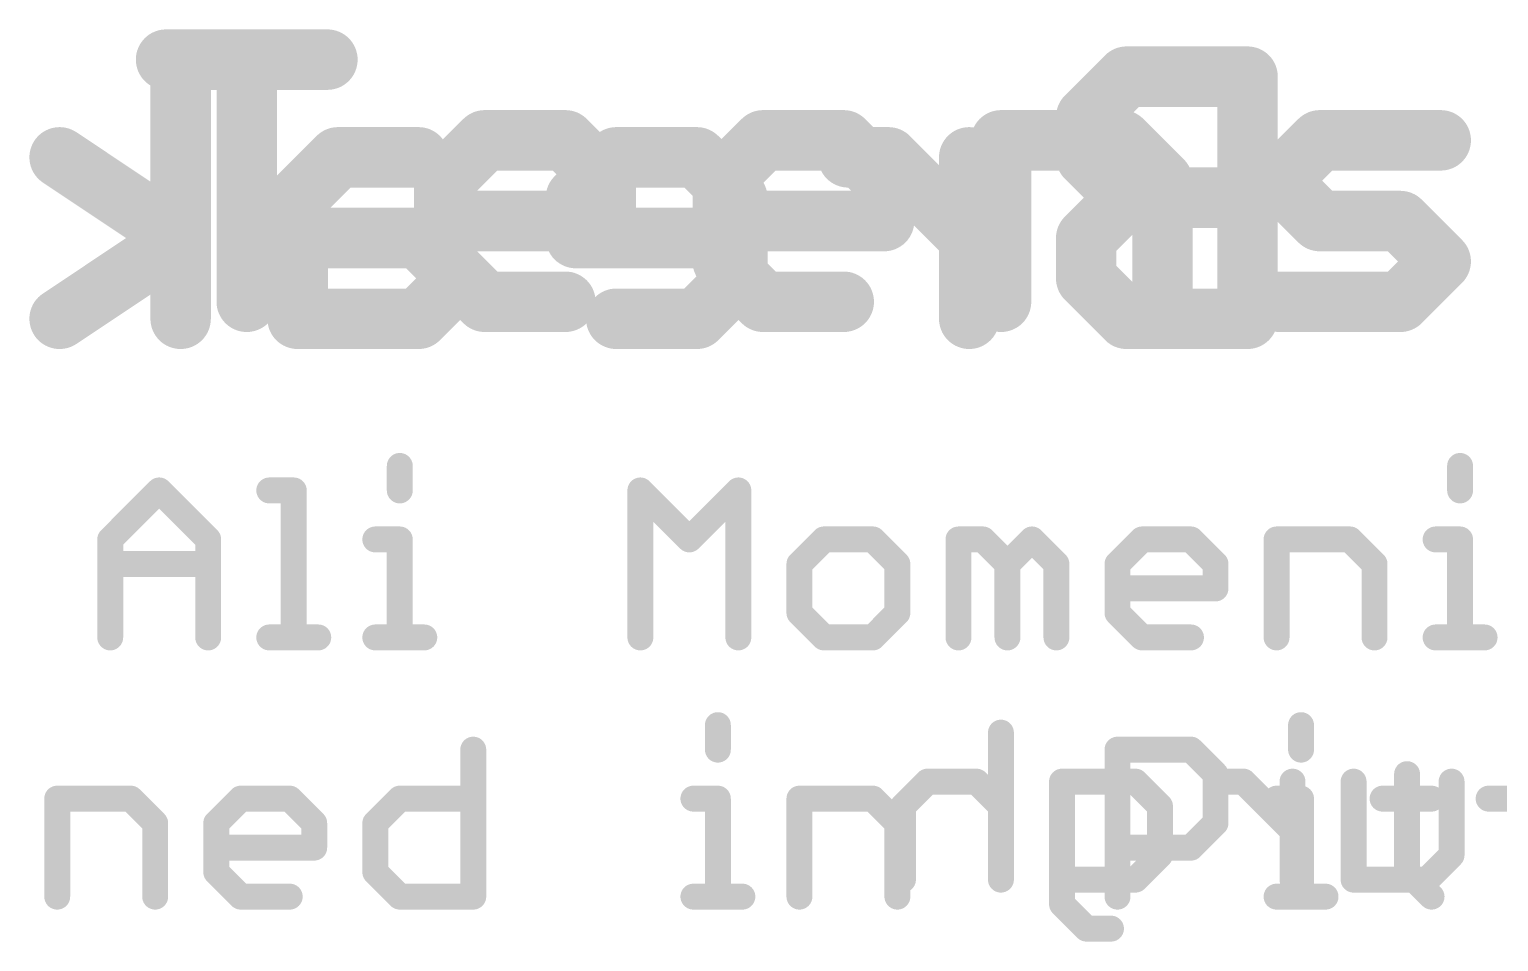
# Model space of a CAD drawing. Extents: x 0 to 100, y 1 to 103.
# Drawn here: x 38.18 to 46.82, y 6.41 to 11.77 of the extents above; entities that cross this region are included whole.
import ezdxf

# ---------------------------------------------------------------- set-up
doc = ezdxf.new("R2010")
doc.units = 0
doc.layers.add('21', color=253, linetype='CONTINUOUS')
doc.layers.add('22', color=253, linetype='CONTINUOUS')

msp = doc.modelspace()

# ---------------------------------------------------------------- linework, layer by layer
at = {"layer": '21'}
for points, const_width in [([(38.9863, 11.5964), (39.9353, 11.5964)], 0.3556), ([(39.4608, 10.1728), (39.4608, 11.5964)], 0.3556), ([(40.6234, 10.8846), (40.8607, 11.1219)], 0.3556), ([(40.8607, 11.1219), (41.3352, 11.1219)], 0.3556), ([(41.3352, 11.1219), (41.5725, 10.8846)], 0.3556), ([(42.2606, 10.8846), (42.4978, 11.1219)], 0.3556), ([(42.4978, 11.1219), (42.9724, 11.1219)], 0.3556), ([(42.9724, 11.1219), (43.2097, 10.8846)], 0.3556), ([(43.8977, 10.1728), (43.8977, 11.1219)], 0.3556), ([(43.8977, 11.1219), (44.6095, 11.1219)], 0.3556), ([(44.6095, 11.1219), (44.8468, 10.8846)], 0.3556), ([(45.5349, 10.8846), (45.7722, 11.1219)], 0.3556), ([(45.7722, 11.1219), (46.484, 11.1219)], 0.3556), ([(40.6234, 10.4101), (40.6234, 10.8846)], 0.3556), ([(41.5725, 10.8846), (41.5725, 10.6473)], 0.3556), ([(42.2606, 10.4101), (42.2606, 10.8846)], 0.3556), ([(43.2097, 10.8846), (43.2097, 10.6473)], 0.3556), ([(44.8468, 10.8846), (44.8468, 10.1728)], 0.3556), ([(45.7722, 10.6473), (45.5349, 10.8846)], 0.3556), ([(41.5725, 10.6473), (40.6234, 10.6473)], 0.3556), ([(43.2097, 10.6473), (42.2606, 10.6473)], 0.3556), ([(46.2467, 10.6473), (45.7722, 10.6473)], 0.3556), ([(46.484, 10.4101), (46.2467, 10.6473)], 0.3556), ([(40.8607, 10.1728), (40.6234, 10.4101)], 0.3556), ([(42.4978, 10.1728), (42.2606, 10.4101)], 0.3556), ([(46.2467, 10.1728), (46.484, 10.4101)], 0.3556), ([(41.3352, 10.1728), (40.8607, 10.1728)], 0.3556), ([(42.9724, 10.1728), (42.4978, 10.1728)], 0.3556), ([(45.5349, 10.1728), (46.2467, 10.1728)], 0.3556), ([(40.361, 9.2076), (40.361, 9.0635)], 0.1524), ([(46.5978, 9.2076), (46.5978, 9.0635)], 0.1524), ([(38.6578, 8.7754), (38.9459, 9.0635)], 0.1524), ([(38.9459, 9.0635), (39.234, 8.7754)], 0.1524), ([(39.5933, 9.0635), (39.7374, 9.0635)], 0.1524), ([(39.7374, 9.0635), (39.7374, 8.1992)], 0.1524), ([(41.7762, 8.1992), (41.7762, 9.0635)], 0.1524), ([(41.7762, 9.0635), (42.0643, 8.7754)], 0.1524), ([(42.0643, 8.7754), (42.3524, 9.0635)], 0.1524), ([(42.3524, 9.0635), (42.3524, 8.1992)], 0.1524), ([(38.6578, 8.1992), (38.6578, 8.7754)], 0.1524), ([(39.234, 8.7754), (39.234, 8.1992)], 0.1524), ([(40.217, 8.7754), (40.361, 8.7754)], 0.1524), ([(40.361, 8.7754), (40.361, 8.1992)], 0.1524), ([(42.8558, 8.7754), (42.7117, 8.6314)], 0.1524), ([(43.1439, 8.7754), (42.8558, 8.7754)], 0.1524), ([(43.2879, 8.6314), (43.1439, 8.7754)], 0.1524), ([(43.6472, 8.1992), (43.6472, 8.7754)], 0.1524), ([(43.6472, 8.7754), (43.7913, 8.7754)], 0.1524), ([(43.7913, 8.7754), (43.9353, 8.6314)], 0.1524), ([(43.9353, 8.6314), (44.0794, 8.7754)], 0.1524), ([(44.0794, 8.7754), (44.2234, 8.6314)], 0.1524), ([(44.5827, 8.6314), (44.7268, 8.7754)], 0.1524), ([(44.7268, 8.7754), (45.0149, 8.7754)], 0.1524), ([(45.0149, 8.7754), (45.159, 8.6314)], 0.1524), ([(45.5183, 8.1992), (45.5183, 8.7754)], 0.1524), ([(45.5183, 8.7754), (45.9504, 8.7754)], 0.1524), ([(45.9504, 8.7754), (46.0945, 8.6314)], 0.1524), ([(46.4538, 8.7754), (46.5978, 8.7754)], 0.1524), ([(46.5978, 8.7754), (46.5978, 8.1992)], 0.1524), ([(38.6578, 8.6314), (39.234, 8.6314)], 0.1524), ([(42.7117, 8.6314), (42.7117, 8.3433)], 0.1524), ([(43.2879, 8.3433), (43.2879, 8.6314)], 0.1524), ([(43.9353, 8.6314), (43.9353, 8.1992)], 0.1524), ([(44.2234, 8.6314), (44.2234, 8.1992)], 0.1524), ([(44.5827, 8.3433), (44.5827, 8.6314)], 0.1524), ([(45.159, 8.6314), (45.159, 8.4873)], 0.1524), ([(46.0945, 8.6314), (46.0945, 8.1992)], 0.1524), ([(45.159, 8.4873), (44.5827, 8.4873)], 0.1524), ([(42.7117, 8.3433), (42.8558, 8.1992)], 0.1524), ([(43.1439, 8.1992), (43.2879, 8.3433)], 0.1524), ([(44.7268, 8.1992), (44.5827, 8.3433)], 0.1524), ([(39.5933, 8.1992), (39.8814, 8.1992)], 0.1524), ([(40.217, 8.1992), (40.5051, 8.1992)], 0.1524), ([(42.8558, 8.1992), (43.1439, 8.1992)], 0.1524), ([(45.0149, 8.1992), (44.7268, 8.1992)], 0.1524), ([(46.4538, 8.1992), (46.7419, 8.1992)], 0.1524), ([(42.2321, 7.6836), (42.2321, 7.5395)], 0.1524), ([(45.6623, 7.6836), (45.6623, 7.5395)], 0.1524), ([(40.7932, 7.5395), (40.7932, 6.6752)], 0.1524), ([(44.5827, 6.6752), (44.5827, 7.5395)], 0.1524), ([(44.5827, 7.5395), (45.0149, 7.5395)], 0.1524), ([(45.0149, 7.5395), (45.159, 7.3955)], 0.1524), ([(45.159, 7.3955), (45.159, 7.1074)], 0.1524), ([(46.286, 7.3955), (46.286, 6.8193)], 0.1524), ([(38.346, 6.6752), (38.346, 7.2514)], 0.1524), ([(38.346, 7.2514), (38.7781, 7.2514)], 0.1524), ([(38.7781, 7.2514), (38.9222, 7.1074)], 0.1524), ([(39.2815, 7.1074), (39.4255, 7.2514)], 0.1524), ([(39.4255, 7.2514), (39.7136, 7.2514)], 0.1524), ([(39.7136, 7.2514), (39.8577, 7.1074)], 0.1524), ([(40.217, 7.1074), (40.361, 7.2514)], 0.1524), ([(40.361, 7.2514), (40.7932, 7.2514)], 0.1524), ([(42.088, 7.2514), (42.2321, 7.2514)], 0.1524), ([(42.2321, 7.2514), (42.2321, 6.6752)], 0.1524), ([(42.7117, 6.6752), (42.7117, 7.2514)], 0.1524), ([(42.7117, 7.2514), (43.1439, 7.2514)], 0.1524), ([(43.1439, 7.2514), (43.2879, 7.1074)], 0.1524), ([(45.5183, 7.2514), (45.6623, 7.2514)], 0.1524), ([(45.6623, 7.2514), (45.6623, 6.6752)], 0.1524), ([(46.1419, 7.2514), (46.4301, 7.2514)], 0.1524), ([(46.7656, 7.2514), (47.0537, 7.2514)], 0.1524), ([(38.9222, 7.1074), (38.9222, 6.6752)], 0.1524), ([(39.2815, 6.8193), (39.2815, 7.1074)], 0.1524), ([(39.8577, 7.1074), (39.8577, 6.9633)], 0.1524), ([(40.217, 6.8193), (40.217, 7.1074)], 0.1524), ([(43.2879, 7.1074), (43.2879, 6.6752)], 0.1524), ([(45.159, 7.1074), (45.0149, 6.9633)], 0.1524), ([(39.8577, 6.9633), (39.2815, 6.9633)], 0.1524), ([(45.0149, 6.9633), (44.5827, 6.9633)], 0.1524), ([(39.4255, 6.6752), (39.2815, 6.8193)], 0.1524), ([(40.361, 6.6752), (40.217, 6.8193)], 0.1524), ([(46.286, 6.8193), (46.4301, 6.6752)], 0.1524), ([(39.7136, 6.6752), (39.4255, 6.6752)], 0.1524), ([(40.7932, 6.6752), (40.361, 6.6752)], 0.1524), ([(42.088, 6.6752), (42.3761, 6.6752)], 0.1524), ([(45.5183, 6.6752), (45.8064, 6.6752)], 0.1524)]:
    msp.add_lwpolyline(points, dxfattribs=dict(at, const_width=const_width))
for points, const_width in [([(38.9863, 11.6853, 1), (38.9863, 11.5075)], 0.1778), ([(39.5497, 11.5964, 1), (39.3719, 11.5964)], 0.1778), ([(39.9353, 11.5075, 1), (39.9353, 11.6853)], 0.1778), ([(40.8607, 11.2108, 1), (40.8607, 11.033)], 0.1778), ([(40.9236, 11.059, 1), (40.7978, 11.1847)], 0.1778), ([(41.3981, 11.1847, 1), (41.2724, 11.059)], 0.1778), ([(41.3352, 11.033, 1), (41.3352, 11.2108)], 0.1778), ([(42.4978, 11.2108, 1), (42.4978, 11.033)], 0.1778), ([(42.5607, 11.059, 1), (42.435, 11.1847)], 0.1778), ([(43.0352, 11.1847, 1), (42.9095, 11.059)], 0.1778), ([(42.9724, 11.033, 1), (42.9724, 11.2108)], 0.1778), ([(43.9866, 11.1219, 1), (43.8088, 11.1219)], 0.1778), ([(43.8977, 11.2108, 1), (43.8977, 11.033)], 0.1778), ([(44.6724, 11.1847, 1), (44.5467, 11.059)], 0.1778), ([(44.6095, 11.033, 1), (44.6095, 11.2108)], 0.1778), ([(45.7722, 11.2108, 1), (45.7722, 11.033)], 0.1778), ([(45.835, 11.059, 1), (45.7093, 11.1847)], 0.1778), ([(46.484, 11.033, 1), (46.484, 11.2108)], 0.1778), ([(40.7123, 10.8846, 1), (40.5345, 10.8846)], 0.1778), ([(41.6614, 10.8846, 1), (41.4836, 10.8846)], 0.1778), ([(42.3495, 10.8846, 1), (42.1717, 10.8846)], 0.1778), ([(43.2986, 10.8846, 1), (43.1208, 10.8846)], 0.1778), ([(44.9357, 10.8846, 1), (44.7579, 10.8846)], 0.1778), ([(45.5978, 10.9475, 1), (45.472, 10.8217)], 0.1778), ([(40.5606, 10.9475, 1), (40.6863, 10.8217)], 0.1778), ([(41.5096, 10.8217, 1), (41.6354, 10.9475)], 0.1778), ([(42.1977, 10.9475, 1), (42.3234, 10.8217)], 0.1778), ([(43.1468, 10.8217, 1), (43.2725, 10.9475)], 0.1778), ([(44.784, 10.8217, 1), (44.9097, 10.9475)], 0.1778), ([(45.472, 10.9475, 1), (45.5978, 10.8217)], 0.1778), ([(40.6234, 10.7362, 1), (40.6234, 10.5584)], 0.1778), ([(41.5725, 10.5584, 1), (41.5725, 10.7362)], 0.1778), ([(42.2606, 10.7362, 1), (42.2606, 10.5584)], 0.1778), ([(43.2097, 10.5584, 1), (43.2097, 10.7362)], 0.1778), ([(45.7722, 10.7362, 1), (45.7722, 10.5584)], 0.1778), ([(46.3096, 10.7102, 1), (46.1838, 10.5845)], 0.1778), ([(46.2467, 10.5584, 1), (46.2467, 10.7362)], 0.1778), ([(41.4836, 10.6473, 1), (41.6614, 10.6473)], 0.1778), ([(43.1208, 10.6473, 1), (43.2986, 10.6473)], 0.1778), ([(45.7093, 10.5845, 1), (45.835, 10.7102)], 0.1778), ([(40.6863, 10.4729, 1), (40.5606, 10.3472)], 0.1778), ([(42.3234, 10.4729, 1), (42.1977, 10.3472)], 0.1778), ([(46.5468, 10.3472, 1), (46.4211, 10.4729)], 0.1778), ([(46.4211, 10.3472, 1), (46.5468, 10.4729)], 0.1778), ([(40.5345, 10.4101, 1), (40.7123, 10.4101)], 0.1778), ([(42.1717, 10.4101, 1), (42.3495, 10.4101)], 0.1778), ([(40.8607, 10.2617, 1), (40.8607, 10.0839)], 0.1778), ([(40.7978, 10.1099, 1), (40.9236, 10.2357)], 0.1778), ([(41.3352, 10.0839, 1), (41.3352, 10.2617)], 0.1778), ([(42.4978, 10.2617, 1), (42.4978, 10.0839)], 0.1778), ([(42.435, 10.1099, 1), (42.5607, 10.2357)], 0.1778), ([(42.9724, 10.0839, 1), (42.9724, 10.2617)], 0.1778), ([(45.5349, 10.2617, 1), (45.5349, 10.0839)], 0.1778), ([(46.1838, 10.2357, 1), (46.3096, 10.1099)], 0.1778), ([(46.2467, 10.0839, 1), (46.2467, 10.2617)], 0.1778), ([(39.3719, 10.1728, 1), (39.5497, 10.1728)], 0.1778), ([(43.8088, 10.1728, 1), (43.9866, 10.1728)], 0.1778), ([(44.7579, 10.1728, 1), (44.9357, 10.1728)], 0.1778), ([(40.3991, 9.2076, 1), (40.3229, 9.2076)], 0.0762), ([(46.6359, 9.2076, 1), (46.5597, 9.2076)], 0.0762), ([(38.9728, 9.0905, 1), (38.919, 9.0366)], 0.0762), ([(38.9728, 9.0366, 1), (38.919, 9.0905)], 0.0762), ([(39.5933, 9.1016, 1), (39.5933, 9.0254)], 0.0762), ([(39.7755, 9.0635, 1), (39.6993, 9.0635)], 0.0762), ([(39.7374, 9.0254, 1), (39.7374, 9.1016)], 0.0762), ([(40.3229, 9.0635, 1), (40.3991, 9.0635)], 0.0762), ([(41.8031, 9.0905, 1), (41.7492, 9.0366)], 0.0762), ([(41.8143, 9.0635, 1), (41.7381, 9.0635)], 0.0762), ([(42.3905, 9.0635, 1), (42.3143, 9.0635)], 0.0762), ([(42.3794, 9.0366, 1), (42.3255, 9.0905)], 0.0762), ([(46.5597, 9.0635, 1), (46.6359, 9.0635)], 0.0762), ([(38.6959, 8.7754, 1), (38.6197, 8.7754)], 0.0762), ([(38.6309, 8.8024, 1), (38.6847, 8.7485)], 0.0762), ([(39.2721, 8.7754, 1), (39.1959, 8.7754)], 0.0762), ([(39.2071, 8.7485, 1), (39.261, 8.8024)], 0.0762), ([(40.217, 8.8135, 1), (40.217, 8.7373)], 0.0762), ([(40.3991, 8.7754, 1), (40.3229, 8.7754)], 0.0762), ([(40.361, 8.7373, 1), (40.361, 8.8135)], 0.0762), ([(42.0374, 8.8024, 1), (42.0912, 8.7485)], 0.0762), ([(42.0374, 8.7485, 1), (42.0912, 8.8024)], 0.0762), ([(42.8558, 8.8135, 1), (42.8558, 8.7373)], 0.0762), ([(42.8827, 8.7485, 1), (42.8288, 8.8024)], 0.0762), ([(43.1708, 8.8024, 1), (43.1169, 8.7485)], 0.0762), ([(43.1439, 8.7373, 1), (43.1439, 8.8135)], 0.0762), ([(43.6853, 8.7754, 1), (43.6091, 8.7754)], 0.0762), ([(43.6472, 8.8135, 1), (43.6472, 8.7373)], 0.0762), ([(43.8182, 8.8024, 1), (43.7643, 8.7485)], 0.0762), ([(43.7913, 8.7373, 1), (43.7913, 8.8135)], 0.0762), ([(44.1063, 8.8024, 1), (44.0525, 8.7485)], 0.0762), ([(44.1063, 8.7485, 1), (44.0525, 8.8024)], 0.0762), ([(44.7268, 8.8135, 1), (44.7268, 8.7373)], 0.0762), ([(44.7537, 8.7485, 1), (44.6999, 8.8024)], 0.0762), ([(45.0419, 8.8024, 1), (44.988, 8.7485)], 0.0762), ([(45.0149, 8.7373, 1), (45.0149, 8.8135)], 0.0762), ([(45.5564, 8.7754, 1), (45.4802, 8.7754)], 0.0762), ([(45.5183, 8.8135, 1), (45.5183, 8.7373)], 0.0762), ([(45.9774, 8.8024, 1), (45.9235, 8.7485)], 0.0762), ([(45.9504, 8.7373, 1), (45.9504, 8.8135)], 0.0762), ([(46.4538, 8.8135, 1), (46.4538, 8.7373)], 0.0762), ([(46.6359, 8.7754, 1), (46.5597, 8.7754)], 0.0762), ([(46.5978, 8.7373, 1), (46.5978, 8.8135)], 0.0762), ([(38.6578, 8.6695, 1), (38.6578, 8.5933)], 0.0762), ([(39.234, 8.5933, 1), (39.234, 8.6695)], 0.0762), ([(42.7498, 8.6314, 1), (42.6736, 8.6314)], 0.0762), ([(42.6848, 8.6583, 1), (42.7386, 8.6044)], 0.0762), ([(43.326, 8.6314, 1), (43.2498, 8.6314)], 0.0762), ([(43.261, 8.6044, 1), (43.3149, 8.6583)], 0.0762), ([(43.9734, 8.6314, 1), (43.8972, 8.6314)], 0.0762), ([(43.9084, 8.6583, 1), (43.9623, 8.6044)], 0.0762), ([(43.9084, 8.6044, 1), (43.9623, 8.6583)], 0.0762), ([(44.2615, 8.6314, 1), (44.1853, 8.6314)], 0.0762), ([(44.1965, 8.6044, 1), (44.2504, 8.6583)], 0.0762), ([(44.6208, 8.6314, 1), (44.5446, 8.6314)], 0.0762), ([(44.5558, 8.6583, 1), (44.6097, 8.6044)], 0.0762), ([(45.1971, 8.6314, 1), (45.1209, 8.6314)], 0.0762), ([(45.132, 8.6044, 1), (45.1859, 8.6583)], 0.0762), ([(46.1326, 8.6314, 1), (46.0564, 8.6314)], 0.0762), ([(46.0675, 8.6044, 1), (46.1214, 8.6583)], 0.0762), ([(44.5827, 8.5254, 1), (44.5827, 8.4492)], 0.0762), ([(45.159, 8.4492, 1), (45.159, 8.5254)], 0.0762), ([(45.1209, 8.4873, 1), (45.1971, 8.4873)], 0.0762), ([(42.7386, 8.3702, 1), (42.6848, 8.3163)], 0.0762), ([(43.3149, 8.3163, 1), (43.261, 8.3702)], 0.0762), ([(44.6097, 8.3702, 1), (44.5558, 8.3163)], 0.0762), ([(42.6736, 8.3433, 1), (42.7498, 8.3433)], 0.0762), ([(43.2498, 8.3433, 1), (43.326, 8.3433)], 0.0762), ([(44.5446, 8.3433, 1), (44.6208, 8.3433)], 0.0762), ([(38.6197, 8.1992, 1), (38.6959, 8.1992)], 0.0762), ([(39.1959, 8.1992, 1), (39.2721, 8.1992)], 0.0762), ([(39.5933, 8.2373, 1), (39.5933, 8.1611)], 0.0762), ([(39.6993, 8.1992, 1), (39.7755, 8.1992)], 0.0762), ([(39.8814, 8.1611, 1), (39.8814, 8.2373)], 0.0762), ([(40.217, 8.2373, 1), (40.217, 8.1611)], 0.0762), ([(40.3229, 8.1992, 1), (40.3991, 8.1992)], 0.0762), ([(40.5051, 8.1611, 1), (40.5051, 8.2373)], 0.0762), ([(41.7381, 8.1992, 1), (41.8143, 8.1992)], 0.0762), ([(42.3143, 8.1992, 1), (42.3905, 8.1992)], 0.0762), ([(42.8558, 8.2373, 1), (42.8558, 8.1611)], 0.0762), ([(42.8288, 8.1723, 1), (42.8827, 8.2261)], 0.0762), ([(43.1169, 8.2261, 1), (43.1708, 8.1723)], 0.0762), ([(43.1439, 8.1611, 1), (43.1439, 8.2373)], 0.0762), ([(43.6091, 8.1992, 1), (43.6853, 8.1992)], 0.0762), ([(43.8972, 8.1992, 1), (43.9734, 8.1992)], 0.0762), ([(44.1853, 8.1992, 1), (44.2615, 8.1992)], 0.0762), ([(44.7268, 8.2373, 1), (44.7268, 8.1611)], 0.0762), ([(44.6999, 8.1723, 1), (44.7537, 8.2261)], 0.0762), ([(45.0149, 8.1611, 1), (45.0149, 8.2373)], 0.0762), ([(45.4802, 8.1992, 1), (45.5564, 8.1992)], 0.0762), ([(46.0564, 8.1992, 1), (46.1326, 8.1992)], 0.0762), ([(46.4538, 8.2373, 1), (46.4538, 8.1611)], 0.0762), ([(46.5597, 8.1992, 1), (46.6359, 8.1992)], 0.0762), ([(46.7419, 8.1611, 1), (46.7419, 8.2373)], 0.0762), ([(42.2702, 7.6836, 1), (42.194, 7.6836)], 0.0762), ([(45.7004, 7.6836, 1), (45.6242, 7.6836)], 0.0762), ([(40.8313, 7.5395, 1), (40.7551, 7.5395)], 0.0762), ([(44.6208, 7.5395, 1), (44.5446, 7.5395)], 0.0762), ([(44.5827, 7.5776, 1), (44.5827, 7.5014)], 0.0762), ([(45.0419, 7.5665, 1), (44.988, 7.5126)], 0.0762), ([(45.0149, 7.5014, 1), (45.0149, 7.5776)], 0.0762), ([(42.194, 7.5395, 1), (42.2702, 7.5395)], 0.0762), ([(45.6242, 7.5395, 1), (45.7004, 7.5395)], 0.0762), ([(45.1971, 7.3955, 1), (45.1209, 7.3955)], 0.0762), ([(45.132, 7.3685, 1), (45.1859, 7.4224)], 0.0762), ([(46.3241, 7.3955, 1), (46.2479, 7.3955)], 0.0762), ([(38.3841, 7.2514, 1), (38.3079, 7.2514)], 0.0762), ([(38.346, 7.2895, 1), (38.346, 7.2133)], 0.0762), ([(38.8051, 7.2784, 1), (38.7512, 7.2245)], 0.0762), ([(38.7781, 7.2133, 1), (38.7781, 7.2895)], 0.0762), ([(39.4255, 7.2895, 1), (39.4255, 7.2133)], 0.0762), ([(39.4525, 7.2245, 1), (39.3986, 7.2784)], 0.0762), ([(39.7406, 7.2784, 1), (39.6867, 7.2245)], 0.0762), ([(39.7136, 7.2133, 1), (39.7136, 7.2895)], 0.0762), ([(40.361, 7.2895, 1), (40.361, 7.2133)], 0.0762), ([(40.388, 7.2245, 1), (40.3341, 7.2784)], 0.0762), ([(40.7932, 7.2133, 1), (40.7932, 7.2895)], 0.0762), ([(42.088, 7.2895, 1), (42.088, 7.2133)], 0.0762), ([(42.2702, 7.2514, 1), (42.194, 7.2514)], 0.0762), ([(42.2321, 7.2133, 1), (42.2321, 7.2895)], 0.0762), ([(42.7498, 7.2514, 1), (42.6736, 7.2514)], 0.0762), ([(42.7117, 7.2895, 1), (42.7117, 7.2133)], 0.0762), ([(43.1708, 7.2784, 1), (43.1169, 7.2245)], 0.0762), ([(43.1439, 7.2133, 1), (43.1439, 7.2895)], 0.0762), ([(45.5183, 7.2895, 1), (45.5183, 7.2133)], 0.0762), ([(45.7004, 7.2514, 1), (45.6242, 7.2514)], 0.0762), ([(45.6623, 7.2133, 1), (45.6623, 7.2895)], 0.0762), ([(46.1419, 7.2895, 1), (46.1419, 7.2133)], 0.0762), ([(46.4301, 7.2133, 1), (46.4301, 7.2895)], 0.0762), ([(46.7656, 7.2895, 1), (46.7656, 7.2133)], 0.0762), ([(38.9603, 7.1074, 1), (38.8841, 7.1074)], 0.0762), ([(39.3196, 7.1074, 1), (39.2434, 7.1074)], 0.0762), ([(39.8958, 7.1074, 1), (39.8196, 7.1074)], 0.0762), ([(40.2551, 7.1074, 1), (40.1789, 7.1074)], 0.0762), ([(43.326, 7.1074, 1), (43.2498, 7.1074)], 0.0762), ([(45.1859, 7.0804, 1), (45.132, 7.1343)], 0.0762), ([(38.8952, 7.0804, 1), (38.9491, 7.1343)], 0.0762), ([(39.2545, 7.1343, 1), (39.3084, 7.0804)], 0.0762), ([(39.8308, 7.0804, 1), (39.8846, 7.1343)], 0.0762), ([(40.19, 7.1343, 1), (40.2439, 7.0804)], 0.0762), ([(43.261, 7.0804, 1), (43.3149, 7.1343)], 0.0762), ([(45.1209, 7.1074, 1), (45.1971, 7.1074)], 0.0762), ([(39.2815, 7.0014, 1), (39.2815, 6.9252)], 0.0762), ([(39.8196, 6.9633, 1), (39.8958, 6.9633)], 0.0762), ([(39.8577, 6.9252, 1), (39.8577, 7.0014)], 0.0762), ([(44.5827, 7.0014, 1), (44.5827, 6.9252)], 0.0762), ([(44.988, 6.9903, 1), (45.0419, 6.9364)], 0.0762), ([(45.0149, 6.9252, 1), (45.0149, 7.0014)], 0.0762), ([(39.3084, 6.8462, 1), (39.2545, 6.7923)], 0.0762), ([(39.2434, 6.8193, 1), (39.3196, 6.8193)], 0.0762), ([(40.2439, 6.8462, 1), (40.19, 6.7923)], 0.0762), ([(40.1789, 6.8193, 1), (40.2551, 6.8193)], 0.0762), ([(46.3129, 6.8462, 1), (46.2591, 6.7923)], 0.0762), ([(46.2479, 6.8193, 1), (46.3241, 6.8193)], 0.0762), ([(39.4255, 6.7133, 1), (39.4255, 6.6371)], 0.0762), ([(39.7136, 6.6371, 1), (39.7136, 6.7133)], 0.0762), ([(40.361, 6.7133, 1), (40.361, 6.6371)], 0.0762), ([(40.7932, 6.6371, 1), (40.7932, 6.7133)], 0.0762), ([(42.088, 6.7133, 1), (42.088, 6.6371)], 0.0762), ([(42.3761, 6.6371, 1), (42.3761, 6.7133)], 0.0762), ([(45.5183, 6.7133, 1), (45.5183, 6.6371)], 0.0762), ([(45.8064, 6.6371, 1), (45.8064, 6.7133)], 0.0762), ([(38.3079, 6.6752, 1), (38.3841, 6.6752)], 0.0762), ([(38.8841, 6.6752, 1), (38.9603, 6.6752)], 0.0762), ([(39.3986, 6.6483, 1), (39.4525, 6.7021)], 0.0762), ([(40.3341, 6.6483, 1), (40.388, 6.7021)], 0.0762), ([(40.7551, 6.6752, 1), (40.8313, 6.6752)], 0.0762), ([(42.194, 6.6752, 1), (42.2702, 6.6752)], 0.0762), ([(42.6736, 6.6752, 1), (42.7498, 6.6752)], 0.0762), ([(43.2498, 6.6752, 1), (43.326, 6.6752)], 0.0762), ([(44.5446, 6.6752, 1), (44.6208, 6.6752)], 0.0762), ([(45.6242, 6.6752, 1), (45.7004, 6.6752)], 0.0762), ([(46.4031, 6.6483, 1), (46.457, 6.7021)], 0.0762)]:
    msp.add_lwpolyline(points, format="xyb", dxfattribs=dict(at, const_width=const_width))
at = {"layer": '22'}
for points, const_width in [([(39.0719, 10.0728), (39.0719, 11.4964)], 0.3556), ([(44.6358, 11.4964), (44.3986, 11.2591)], 0.3556), ([(45.3476, 11.4964), (44.6358, 11.4964)], 0.3556), ([(45.3476, 10.0728), (45.3476, 11.4964)], 0.3556), ([(44.3986, 11.2591), (44.3986, 11.0219)], 0.3556), ([(39.0719, 10.5473), (38.3601, 11.0219)], 0.3556), ([(39.9972, 11.0219), (39.76, 10.7846)], 0.3556), ([(40.4718, 11.0219), (39.9972, 11.0219)], 0.3556), ([(41.6344, 11.0219), (41.3971, 10.7846)], 0.3556), ([(42.1089, 11.0219), (41.6344, 11.0219)], 0.3556), ([(42.3462, 10.7846), (42.1089, 11.0219)], 0.3556), ([(43.2359, 11.0219), (42.9987, 11.0219)], 0.3556), ([(43.7105, 10.5473), (43.2359, 11.0219)], 0.3556), ([(43.7105, 10.0728), (43.7105, 11.0219)], 0.3556), ([(44.3986, 11.0219), (44.6358, 10.7846)], 0.3556), ([(39.76, 10.7846), (39.76, 10.0728)], 0.3556), ([(41.3971, 10.7846), (41.3971, 10.5473)], 0.3556), ([(42.3462, 10.3101), (42.3462, 10.7846)], 0.3556), ([(44.6358, 10.7846), (44.3986, 10.5473)], 0.3556), ([(45.3476, 10.7846), (44.6358, 10.7846)], 0.3556), ([(38.3601, 10.0728), (39.0719, 10.5473)], 0.3556), ([(40.4718, 10.5473), (39.76, 10.5473)], 0.3556), ([(40.709, 10.3101), (40.4718, 10.5473)], 0.3556), ([(41.3971, 10.5473), (42.3462, 10.5473)], 0.3556), ([(44.3986, 10.5473), (44.3986, 10.3101)], 0.3556), ([(40.4718, 10.0728), (40.709, 10.3101)], 0.3556), ([(42.1089, 10.0728), (42.3462, 10.3101)], 0.3556), ([(44.3986, 10.3101), (44.6358, 10.0728)], 0.3556), ([(39.76, 10.0728), (40.4718, 10.0728)], 0.3556), ([(41.6344, 10.0728), (42.1089, 10.0728)], 0.3556), ([(44.6358, 10.0728), (45.3476, 10.0728)], 0.3556), ([(43.897, 7.6395), (43.897, 6.7752)], 0.1524), ([(43.4649, 7.3514), (43.3208, 7.2074)], 0.1524), ([(43.753, 7.3514), (43.4649, 7.3514)], 0.1524), ([(43.897, 7.2074), (43.753, 7.3514)], 0.1524), ([(44.2563, 6.6311), (44.2563, 7.3514)], 0.1524), ([(44.2563, 7.3514), (44.6885, 7.3514)], 0.1524), ([(44.6885, 7.3514), (44.8326, 7.2074)], 0.1524), ([(45.324, 7.3514), (45.18, 7.3514)], 0.1524), ([(45.6121, 7.0633), (45.324, 7.3514)], 0.1524), ([(45.6121, 6.7752), (45.6121, 7.3514)], 0.1524), ([(45.9714, 6.7752), (45.9714, 7.3514)], 0.1524), ([(46.5477, 7.3514), (46.5477, 6.9193)], 0.1524), ([(43.3208, 7.2074), (43.3208, 6.7752)], 0.1524), ([(44.8326, 7.2074), (44.8326, 6.9193)], 0.1524), ([(44.8326, 6.9193), (44.6885, 6.7752)], 0.1524), ([(46.5477, 6.9193), (46.4036, 6.7752)], 0.1524), ([(44.6885, 6.7752), (44.2563, 6.7752)], 0.1524), ([(46.4036, 6.7752), (45.9714, 6.7752)], 0.1524), ([(44.4004, 6.4871), (44.2563, 6.6311)], 0.1524), ([(44.5444, 6.4871), (44.4004, 6.4871)], 0.1524)]:
    msp.add_lwpolyline(points, dxfattribs=dict(at, const_width=const_width))
for points, const_width in [([(39.1608, 11.4964, 1), (38.983, 11.4964)], 0.1778), ([(44.6358, 11.5853, 1), (44.6358, 11.4075)], 0.1778), ([(44.6987, 11.4336, 1), (44.573, 11.5593)], 0.1778), ([(45.4365, 11.4964, 1), (45.2587, 11.4964)], 0.1778), ([(45.3476, 11.4075, 1), (45.3476, 11.5853)], 0.1778), ([(44.4875, 11.2591, 1), (44.3097, 11.2591)], 0.1778), ([(44.3357, 11.322, 1), (44.4614, 11.1963)], 0.1778), ([(38.4094, 11.0958, 1), (38.3108, 10.9479)], 0.1778), ([(39.9972, 11.1108, 1), (39.9972, 10.933)], 0.1778), ([(40.0601, 10.959, 1), (39.9344, 11.0847)], 0.1778), ([(40.4718, 10.933, 1), (40.4718, 11.1108)], 0.1778), ([(41.6344, 11.1108, 1), (41.6344, 10.933)], 0.1778), ([(41.6972, 10.959, 1), (41.5715, 11.0847)], 0.1778), ([(42.1718, 11.0847, 1), (42.0461, 10.959)], 0.1778), ([(42.1089, 10.933, 1), (42.1089, 11.1108)], 0.1778), ([(42.9987, 11.1108, 1), (42.9987, 10.933)], 0.1778), ([(43.2988, 11.0847, 1), (43.1731, 10.959)], 0.1778), ([(43.2359, 10.933, 1), (43.2359, 11.1108)], 0.1778), ([(43.7994, 11.0219, 1), (43.6216, 11.0219)], 0.1778), ([(44.4614, 11.0847, 1), (44.3357, 10.959)], 0.1778), ([(44.3097, 11.0219, 1), (44.4875, 11.0219)], 0.1778), ([(39.6971, 10.8475, 1), (39.8228, 10.7217)], 0.1778), ([(39.8489, 10.7846, 1), (39.6711, 10.7846)], 0.1778), ([(41.3342, 10.8475, 1), (41.46, 10.7217)], 0.1778), ([(41.486, 10.7846, 1), (41.3082, 10.7846)], 0.1778), ([(42.4351, 10.7846, 1), (42.2573, 10.7846)], 0.1778), ([(42.2833, 10.7217, 1), (42.409, 10.8475)], 0.1778), ([(44.6358, 10.8735, 1), (44.6358, 10.6957)], 0.1778), ([(44.6987, 10.7217, 1), (44.573, 10.8475)], 0.1778), ([(44.573, 10.7217, 1), (44.6987, 10.8475)], 0.1778), ([(45.3476, 10.6957, 1), (45.3476, 10.8735)], 0.1778), ([(39.1212, 10.4734, 1), (39.0226, 10.6213)], 0.1778), ([(39.76, 10.6362, 1), (39.76, 10.4584)], 0.1778), ([(40.5346, 10.6102, 1), (40.4089, 10.4845)], 0.1778), ([(40.4718, 10.4584, 1), (40.4718, 10.6362)], 0.1778), ([(41.3971, 10.6362, 1), (41.3971, 10.4584)], 0.1778), ([(42.3462, 10.4584, 1), (42.3462, 10.6362)], 0.1778), ([(44.4875, 10.5473, 1), (44.3097, 10.5473)], 0.1778), ([(39.0226, 10.4734, 1), (39.1212, 10.6213)], 0.1778), ([(41.3082, 10.5473, 1), (41.486, 10.5473)], 0.1778), ([(43.6476, 10.4845, 1), (43.7733, 10.6102)], 0.1778), ([(44.3357, 10.6102, 1), (44.4614, 10.4845)], 0.1778), ([(40.7719, 10.2472, 1), (40.6462, 10.3729)], 0.1778), ([(40.6462, 10.2472, 1), (40.7719, 10.3729)], 0.1778), ([(42.409, 10.2472, 1), (42.2833, 10.3729)], 0.1778), ([(44.4614, 10.3729, 1), (44.3357, 10.2472)], 0.1778), ([(42.2573, 10.3101, 1), (42.4351, 10.3101)], 0.1778), ([(44.3097, 10.3101, 1), (44.4875, 10.3101)], 0.1778), ([(38.3108, 10.1468, 1), (38.4094, 9.9988)], 0.1778), ([(39.76, 10.1617, 1), (39.76, 9.9839)], 0.1778), ([(40.4089, 10.1357, 1), (40.5346, 10.0099)], 0.1778), ([(40.4718, 9.9839, 1), (40.4718, 10.1617)], 0.1778), ([(41.6344, 10.1617, 1), (41.6344, 9.9839)], 0.1778), ([(42.0461, 10.1357, 1), (42.1718, 10.0099)], 0.1778), ([(42.1089, 9.9839, 1), (42.1089, 10.1617)], 0.1778), ([(44.6358, 10.1617, 1), (44.6358, 9.9839)], 0.1778), ([(44.573, 10.0099, 1), (44.6987, 10.1357)], 0.1778), ([(45.3476, 9.9839, 1), (45.3476, 10.1617)], 0.1778), ([(38.983, 10.0728, 1), (39.1608, 10.0728)], 0.1778), ([(39.6711, 10.0728, 1), (39.8489, 10.0728)], 0.1778), ([(43.6216, 10.0728, 1), (43.7994, 10.0728)], 0.1778), ([(45.2587, 10.0728, 1), (45.4365, 10.0728)], 0.1778), ([(43.9351, 7.6395, 1), (43.8589, 7.6395)], 0.0762), ([(43.4649, 7.3895, 1), (43.4649, 7.3133)], 0.0762), ([(43.4918, 7.3245, 1), (43.4379, 7.3784)], 0.0762), ([(43.7799, 7.3784, 1), (43.726, 7.3245)], 0.0762), ([(43.753, 7.3133, 1), (43.753, 7.3895)], 0.0762), ([(44.2944, 7.3514, 1), (44.2182, 7.3514)], 0.0762), ([(44.2563, 7.3895, 1), (44.2563, 7.3133)], 0.0762), ([(44.7154, 7.3784, 1), (44.6616, 7.3245)], 0.0762), ([(44.6885, 7.3133, 1), (44.6885, 7.3895)], 0.0762), ([(45.18, 7.3895, 1), (45.18, 7.3133)], 0.0762), ([(45.351, 7.3784, 1), (45.2971, 7.3245)], 0.0762), ([(45.324, 7.3133, 1), (45.324, 7.3895)], 0.0762), ([(45.6502, 7.3514, 1), (45.574, 7.3514)], 0.0762), ([(46.0095, 7.3514, 1), (45.9333, 7.3514)], 0.0762), ([(46.5858, 7.3514, 1), (46.5096, 7.3514)], 0.0762), ([(43.3589, 7.2074, 1), (43.2827, 7.2074)], 0.0762), ([(43.2939, 7.2343, 1), (43.3477, 7.1804)], 0.0762), ([(43.8701, 7.1804, 1), (43.924, 7.2343)], 0.0762), ([(44.8707, 7.2074, 1), (44.7945, 7.2074)], 0.0762), ([(44.8056, 7.1804, 1), (44.8595, 7.2343)], 0.0762), ([(45.5852, 7.0364, 1), (45.6391, 7.0903)], 0.0762), ([(44.7945, 6.9193, 1), (44.8707, 6.9193)], 0.0762), ([(44.8595, 6.8923, 1), (44.8056, 6.9462)], 0.0762), ([(46.5096, 6.9193, 1), (46.5858, 6.9193)], 0.0762), ([(46.5746, 6.8923, 1), (46.5207, 6.9462)], 0.0762), ([(44.2563, 6.8133, 1), (44.2563, 6.7371)], 0.0762), ([(44.6616, 6.8021, 1), (44.7154, 6.7483)], 0.0762), ([(44.6885, 6.7371, 1), (44.6885, 6.8133)], 0.0762), ([(45.9714, 6.8133, 1), (45.9714, 6.7371)], 0.0762), ([(46.3767, 6.8021, 1), (46.4306, 6.7483)], 0.0762), ([(46.4036, 6.7371, 1), (46.4036, 6.8133)], 0.0762), ([(43.2827, 6.7752, 1), (43.3589, 6.7752)], 0.0762), ([(43.8589, 6.7752, 1), (43.9351, 6.7752)], 0.0762), ([(45.574, 6.7752, 1), (45.6502, 6.7752)], 0.0762), ([(45.9333, 6.7752, 1), (46.0095, 6.7752)], 0.0762), ([(44.2833, 6.6581, 1), (44.2294, 6.6042)], 0.0762), ([(44.2182, 6.6311, 1), (44.2944, 6.6311)], 0.0762), ([(44.4004, 6.5252, 1), (44.4004, 6.449)], 0.0762), ([(44.3734, 6.4601, 1), (44.4273, 6.514)], 0.0762), ([(44.5444, 6.449, 1), (44.5444, 6.5252)], 0.0762)]:
    msp.add_lwpolyline(points, format="xyb", dxfattribs=dict(at, const_width=const_width))

doc.saveas('drawing.dxf')
